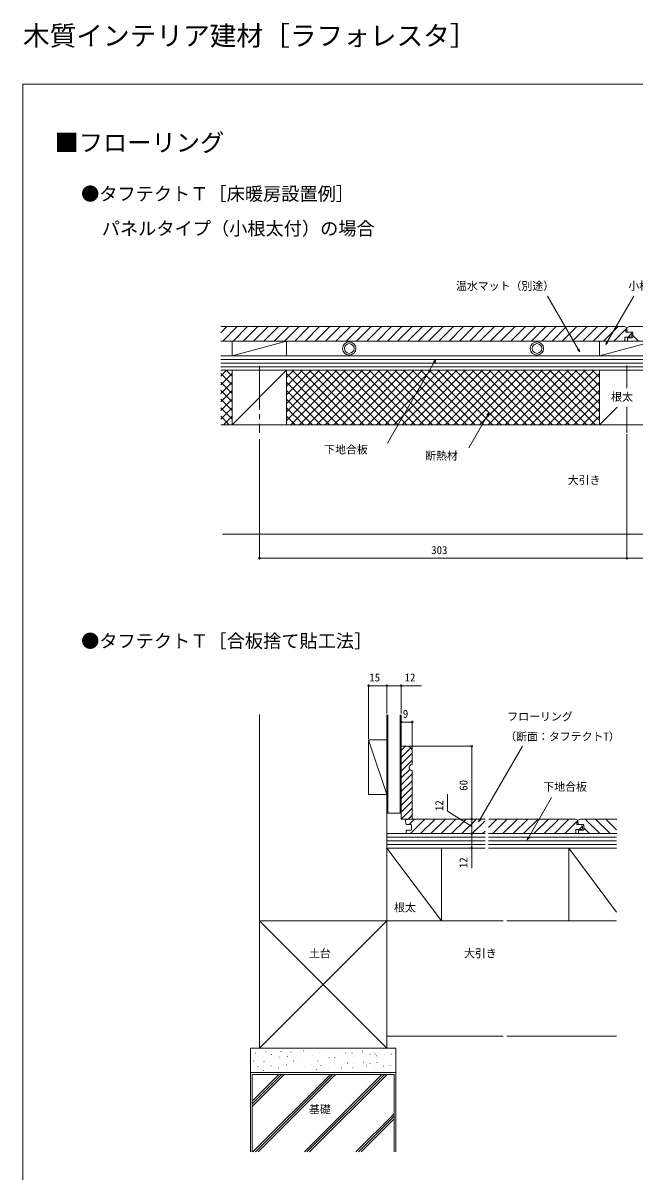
# Model space of a CAD drawing. Units: millimetres, scale not verified. Extents: x -525 to 525, y -790 to 791.
# Drawn here: x -525 to -21, y -156 to 791 of the extents above; entities that cross this region are included whole.
import ezdxf
from ezdxf.enums import TextEntityAlignment as Align

# ---------------------------------------------------------------- set-up
doc = ezdxf.new("R2010")
doc.units = ezdxf.units.MM
doc.header["$LTSCALE"] = 4
doc.linetypes.add('CHAIN2', pattern=[12, 9, -1, 1, -1])
for name, color, linetype, lineweight in [('0-0_0', 7, 'Continuous', 9), ('0-1_USER1', 3, 'Continuous', 18), ('0-2_YKK_ZWAK', 3, 'Continuous', 9), ('0-4_YKK_12', 4, 'Continuous', 9), ('0-5_YKK_13', 6, 'Continuous', 9)]:
    doc.layers.add(name, color=color, linetype=linetype, lineweight=lineweight)
doc.layers.add('0-3_YKK_11', color=3, linetype='Continuous')
doc.styles.add('ＭＳ ゴシック', font='')
doc.styles.get('ＭＳ ゴシック').set_extended_font_data('MS Gothic')

msp = doc.modelspace()

# ---------------------------------------------------------------- linework, layer by layer
at = {"layer": '0-0_0'}
for p, q in [((-525, 740.168), (-525, -789.832)), ((525, 740.168), (-525, 740.168))]:
    msp.add_line(p, q, dxfattribs=at)
at = {"layer": '0-1_USER1'}
for p, q in [((-225, 220.26), (-225, 139.168)), ((-213, 220.26), (-213, 139.168)), ((-204, 190.168), (-204, 179.168)), ((-213, 139.168), (-225, 139.168)), ((-144, 134.168), (-208.1, 134.168)), ((-225, 122.168), (-144, 122.168)), ((-206, 122.168), (-144, 122.168)), ((-141, 122.168), (-35.436, 122.168)), ((-144, 110.168), (-225, 110.168)), ((-35.436, 110.168), (-141, 110.168)), ((-225, 50.168), (-330, 50.168)), ((-225, -54.832), (-225, 50.168)), ((-129, 50.168), (-225, 50.168)), ((-129, 50.168), (-225, 50.168)), ((-35.436, 50.168), (-126, 50.168)), ((-35.436, 50.168), (-126, 50.168)), ((-129, -44.832), (-225, -44.832)), ((-35.436, -44.832), (-126, -44.832)), ((-337.5, -74.832), (-337.5, -140.198)), ((-217.5, -74.832), (-337.5, -74.832)), ((-217.5, -140.198), (-217.5, -74.832))]:
    msp.add_line(p, q, dxfattribs=at)
for points in [[(-213, 134.168), (-213, 194.168), (-208, 194.168)], [(-204, 174.168), (-204, 134.168), (-213, 134.168)], [(-35.436, 110.168), (-75, 110.168), (-75, 50.168), (-35.436, 50.168)], [(-330, 50.168), (-330, -54.832), (-225, -54.832)]]:
    msp.add_lwpolyline(points, dxfattribs=at)
for points in [[(-180, 50.168), (-180, 110.168), (-225, 110.168), (-225, 50.168)], [(-217.5, -74.832), (-217.5, -54.832), (-337.5, -54.832), (-337.5, -74.832)]]:
    msp.add_lwpolyline(points, close=True, dxfattribs=at)
for centre, radius, start, end in [((-208, 190.168), 4, 0.00001, 89.99999), ((-204, 176.668), 2.5, 89.99999, 270.00001)]:
    msp.add_arc(centre, radius, start, end, dxfattribs=at)
at = {"layer": '0-2_YKK_ZWAK'}
for p, q in [((-361.771, 535.165), (-356.768, 540.168)), ((-360.282, 528.168), (-348.282, 540.168)), ((-351.797, 528.168), (-339.797, 540.168)), ((-343.312, 528.168), (-331.312, 540.168)), ((-334.826, 528.168), (-322.826, 540.168)), ((-326.341, 528.168), (-314.341, 540.168)), ((-317.856, 528.168), (-305.856, 540.168)), ((-309.371, 528.168), (-297.371, 540.168)), ((-300.885, 528.168), (-288.885, 540.168)), ((-292.4, 528.168), (-280.4, 540.168)), ((-283.915, 528.168), (-271.915, 540.168)), ((-275.429, 528.168), (-263.429, 540.168)), ((-266.944, 528.168), (-254.944, 540.168)), ((-258.459, 528.168), (-246.459, 540.168)), ((-249.974, 528.168), (-237.974, 540.168)), ((-241.488, 528.168), (-229.488, 540.168)), ((-233.003, 528.168), (-221.003, 540.168)), ((-224.518, 528.168), (-212.518, 540.168)), ((-216.033, 528.168), (-204.033, 540.168)), ((-207.547, 528.168), (-195.547, 540.168)), ((-199.062, 528.168), (-187.062, 540.168)), ((-190.577, 528.168), (-178.577, 540.168)), ((-182.091, 528.168), (-170.091, 540.168)), ((-173.606, 528.168), (-161.606, 540.168)), ((-165.121, 528.168), (-153.121, 540.168)), ((-156.636, 528.168), (-144.636, 540.168)), ((-148.15, 528.168), (-136.15, 540.168)), ((-139.665, 528.168), (-127.665, 540.168)), ((-131.18, 528.168), (-119.18, 540.168)), ((-122.694, 528.168), (-110.694, 540.168)), ((-114.209, 528.168), (-102.209, 540.168)), ((-105.724, 528.168), (-93.724, 540.168)), ((-97.239, 528.168), (-85.239, 540.168)), ((-88.753, 528.168), (-76.753, 540.168)), ((-80.268, 528.168), (-68.268, 540.168)), ((-71.783, 528.168), (-59.783, 540.168)), ((-63.297, 528.168), (-51.297, 540.168)), ((-54.812, 528.168), (-42.812, 540.168)), ((-46.327, 528.168), (-34.327, 540.168)), ((-37.842, 528.168), (-27.065, 538.945)), ((-26.056, 531.468), (-23.089, 534.436)), ((-22.065, 532.877), (-17.356, 528.168)), ((-29.356, 528.168), (-28.565, 528.96)), ((-330, 220.373), (-330, 50.168)), ((-225, 50.168), (-225, 220.26)), ((-225, 50.168), (-225, 220.26)), ((-224, 220.26), (-224, 139.168)), ((-214, 220.26), (-214, 139.168)), ((-240, 199.471), (-225, 154.471)), ((-213, 190.737), (-209.569, 194.168)), ((-213, 185.08), (-205.128, 192.952)), ((-213, 179.423), (-204, 188.423)), ((-213, 173.766), (-204, 182.766)), ((-213, 168.109), (-205.975, 175.135)), ((-213, 162.453), (-204, 171.453)), ((-213, 156.796), (-204, 165.796)), ((-213, 151.139), (-204, 160.139)), ((-213, 145.482), (-204, 154.482)), ((-213, 139.825), (-204, 148.825)), ((-213, 134.168), (-204, 143.168)), ((-207.343, 134.168), (-204, 137.512)), ((-206.542, 129.668), (-202.042, 134.168)), ((-205.556, 122.168), (-193.556, 134.168)), ((-197.071, 122.168), (-185.071, 134.168)), ((-188.586, 122.168), (-176.586, 134.168)), ((-180.1, 122.168), (-168.1, 134.168)), ((-171.615, 122.168), (-159.615, 134.168)), ((-163.13, 122.168), (-151.13, 134.168)), ((-154.645, 122.168), (-144, 132.813)), ((-141, 127.328), (-134.159, 134.168)), ((-137.674, 122.168), (-125.674, 134.168)), ((-129.189, 122.168), (-117.189, 134.168)), ((-120.703, 122.168), (-108.703, 134.168)), ((-112.218, 122.168), (-100.218, 134.168)), ((-103.733, 122.168), (-91.733, 134.168)), ((-95.248, 122.168), (-83.248, 134.168)), ((-86.762, 122.168), (-74.762, 134.168)), ((-78.277, 122.168), (-67.5, 132.945)), ((-61.306, 134.168), (-49.306, 122.168)), ((-52.821, 134.168), (-40.821, 122.168)), ((-44.336, 134.168), (-35.436, 125.268)), ((-35.851, 134.168), (-35.436, 133.754)), ((-146.159, 122.168), (-144, 124.328)), ((-66.492, 125.468), (-63.524, 128.436)), ((-62.5, 126.877), (-57.792, 122.168)), ((-144, 119.168), (-225, 119.168)), ((-144, 116.168), (-225, 116.168)), ((-35.436, 119.168), (-141, 119.168)), ((-35.436, 116.168), (-141, 116.168)), ((-69.792, 122.168), (-69, 122.96)), ((-144, 113.168), (-225, 113.168)), ((-225, 110.168), (-180, 50.168)), ((-35.436, 113.168), (-141, 113.168)), ((-75, 110.168), (-35.436, 57.416)), ((-330, 50.168), (-225, -54.832)), ((-225, 50.168), (-330, -54.832)), ((-335.04, -65.451), (-334.84, -65.451)), ((-333.468, -58.877), (-333.268, -58.877)), ((-327.286, -61.649), (-327.086, -61.649)), ((-326.323, -65.594), (-326.123, -65.594)), ((-324.751, -57.591), (-324.551, -57.591)), ((-320.035, -59.877), (-319.835, -59.877)), ((-314.013, -62.226), (-313.813, -62.226)), ((-312.318, -57.448), (-312.118, -57.448)), ((-306.744, -61.449), (-306.544, -61.449)), ((-304.172, -57.591), (-303.972, -57.591)), ((-302.171, -65.308), (-301.971, -65.308)), ((-298.721, -61.36), (-298.521, -61.36)), ((-293.597, -57.019), (-293.397, -57.019)), ((-286.313, -60.783), (-286.113, -60.783)), ((-281.879, -65.308), (-281.679, -65.308)), ((-280.307, -58.306), (-280.107, -58.306)), ((-272.733, -62.593), (-272.533, -62.593)), ((-268.731, -57.162), (-268.531, -57.162)), ((-268.135, -62.515), (-267.935, -62.515)), ((-261.872, -66.022), (-261.672, -66.022)), ((-259.299, -58.877), (-259.099, -58.877)), ((-253.869, -58.448), (-253.669, -58.448)), ((-252.554, -61.938), (-252.354, -61.938)), ((-245.009, -57.305), (-244.809, -57.305)), ((-244.58, -61.164), (-244.38, -61.164)), ((-239.007, -59.592), (-238.807, -59.592)), ((-234.863, -59.306), (-234.663, -59.306)), ((-233.799, -61.072), (-233.599, -61.072)), ((-227.288, -59.735), (-227.088, -59.735)), ((-221.103, -59.629), (-220.903, -59.629)), ((-331.326, -70.017), (-331.126, -70.017)), ((-326.608, -73.025), (-326.408, -73.025)), ((-320.65, -69.151), (-320.45, -69.151)), ((-314.318, -70.881), (-314.118, -70.881)), ((-307.954, -68.574), (-307.754, -68.574)), ((-300.885, -73.311), (-300.685, -73.311)), ((-292.95, -69.44), (-292.75, -69.44)), ((-288.024, -68.023), (-287.824, -68.023)), ((-282.879, -72.167), (-282.679, -72.167)), ((-279.388, -68.862), (-279.188, -68.862)), ((-272.876, -71.453), (-272.676, -71.453)), ((-268.445, -67.166), (-268.245, -67.166)), ((-262.364, -70.882), (-262.164, -70.882)), ((-257.442, -67.166), (-257.242, -67.166)), ((-252.869, -71.024), (-252.669, -71.024)), ((-250.868, -67.594), (-250.668, -67.594)), ((-245.152, -73.168), (-244.952, -73.168)), ((-244.151, -66.308), (-243.951, -66.308)), ((-241.878, -69.44), (-241.678, -69.44)), ((-239.007, -67.309), (-238.807, -67.309)), ((-234.434, -72.167), (-234.234, -72.167)), ((-233.148, -66.451), (-232.948, -66.451)), ((-227.74, -69.44), (-227.54, -69.44)), ((-222.43, -69.023), (-222.23, -69.023)), ((-336, -140.198), (-336, -76.332)), ((-219, -76.332), (-336, -76.332)), ((-336, -102.674), (-309.658, -76.332)), ((-336, -100.552), (-311.779, -76.332)), ((-336, -98.431), (-313.901, -76.332)), ((-271.474, -76.332), (-335.34, -140.198)), ((-333.219, -140.198), (-269.353, -76.332)), ((-267.231, -76.332), (-331.097, -140.198)), ((-292.914, -140.198), (-229.048, -76.332)), ((-290.792, -140.198), (-226.926, -76.332)), ((-288.671, -140.198), (-224.805, -76.332)), ((-219, -140.198), (-219, -76.332)), ((-250.487, -140.198), (-219, -108.71)), ((-248.366, -140.198), (-219, -110.832)), ((-246.245, -140.198), (-219, -112.953))]:
    msp.add_line(p, q, dxfattribs=at)
msp.add_lwpolyline([(-225, 199.471), (-225, 154.471), (-240, 154.471), (-240, 199.471)], close=True, dxfattribs=at)
msp.add_arc((-24.565, 534.168), 1.5, 0, 90, dxfattribs=at)
at = {"layer": '0-4_YKK_12'}
for p, q in [((-361.771, 540.168), (-29.065, 540.168)), ((-238.972, 540.168), (-29.065, 540.168)), ((-29.065, 540.168), (-27.065, 539.238)), ((-25.065, 540.168), (178.11, 540.168)), ((-25.065, 540.168), (307.226, 540.168)), ((-24.565, 531.468), (-28.565, 531.468)), ((-28.565, 528.168), (-28.565, 531.468)), ((-27.865, 536.98), (-27.17, 537.368)), ((-27.865, 535.668), (-27.865, 536.98)), ((-24.565, 535.668), (-27.865, 535.668)), ((-27.065, 538.368), (-27.17, 537.368)), ((-27.065, 538.368), (-27.065, 539.238)), ((-27.065, 538.368), (-26.858, 536.206)), ((-26.565, 530.468), (-26.565, 528.168)), ((-26.262, 535.668), (-22.665, 535.668)), ((-25.965, 531.068), (-22.665, 531.068)), ((-23.065, 532.968), (-23.065, 534.168)), ((-22.065, 531.668), (-22.065, 535.068)), ((-30.075, 528.168), (-361.951, 528.168)), ((-361.951, 528.168), (-28.565, 528.168)), ((-352.575, 528.168), (-352.575, 516.168)), ((-307.575, 528.168), (-352.575, 516.168)), ((-352.575, 528.168), (-307.575, 528.168)), ((-307.575, 516.168), (-307.575, 528.168)), ((-49.575, 528.168), (-49.575, 516.168)), ((-4.575, 528.168), (-49.575, 516.168)), ((307.226, 528.168), (-29.075, 528.168)), ((-26.565, 528.168), (178.11, 528.168)), ((-361.951, 516.168), (307.226, 516.168)), ((307.226, 513.168), (-361.951, 513.168)), ((307.226, 510.168), (-361.951, 510.168)), ((307.226, 507.168), (-361.951, 507.168)), ((-361.951, 499.289), (-357.072, 504.168)), ((307.226, 504.168), (-361.951, 504.168)), ((-357.454, 504.168), (-352.575, 499.289)), ((-352.575, 459.168), (-307.575, 504.168)), ((-307.575, 462.798), (-266.204, 504.168)), ((-307.575, 469.869), (-273.275, 504.168)), ((-307.575, 476.94), (-280.346, 504.168)), ((-307.575, 484.011), (-287.417, 504.168)), ((-307.575, 491.082), (-294.489, 504.168)), ((-307.575, 498.153), (-301.56, 504.168)), ((-304.133, 459.168), (-259.133, 504.168)), ((-303.077, 504.168), (-258.077, 459.168)), ((-297.062, 459.168), (-252.062, 504.168)), ((-296.006, 504.168), (-251.006, 459.168)), ((-289.991, 459.168), (-244.991, 504.168)), ((-288.935, 504.168), (-243.935, 459.168)), ((-282.92, 459.168), (-237.92, 504.168)), ((-281.864, 504.168), (-236.864, 459.168)), ((-275.849, 459.168), (-230.849, 504.168)), ((-274.793, 504.168), (-229.793, 459.168)), ((-268.778, 459.168), (-223.778, 504.168)), ((-267.722, 504.168), (-222.722, 459.168)), ((-261.707, 459.168), (-216.707, 504.168)), ((-260.651, 504.168), (-215.651, 459.168)), ((-254.636, 459.168), (-209.636, 504.168)), ((-253.58, 504.168), (-208.58, 459.168)), ((-247.565, 459.168), (-202.565, 504.168)), ((-246.509, 504.168), (-201.509, 459.168)), ((-240.494, 459.168), (-195.494, 504.168)), ((-239.438, 504.168), (-194.438, 459.168)), ((-233.422, 459.168), (-188.422, 504.168)), ((-232.367, 504.168), (-187.367, 459.168)), ((-226.351, 459.168), (-181.351, 504.168)), ((-225.296, 504.168), (-180.296, 459.168)), ((-219.28, 459.168), (-174.28, 504.168)), ((-218.224, 504.168), (-173.224, 459.168)), ((-212.209, 459.168), (-167.209, 504.168)), ((-211.153, 504.168), (-166.153, 459.168)), ((-205.138, 459.168), (-160.138, 504.168)), ((-204.082, 504.168), (-159.082, 459.168)), ((-198.067, 459.168), (-153.067, 504.168)), ((-197.011, 504.168), (-152.011, 459.168)), ((-190.996, 459.168), (-145.996, 504.168)), ((-189.94, 504.168), (-144.94, 459.168)), ((-183.925, 459.168), (-138.925, 504.168)), ((-182.869, 504.168), (-137.869, 459.168)), ((-176.854, 459.168), (-131.854, 504.168)), ((-175.798, 504.168), (-130.798, 459.168)), ((-169.783, 459.168), (-124.783, 504.168)), ((-168.727, 504.168), (-123.727, 459.168)), ((-162.712, 459.168), (-117.712, 504.168)), ((-161.656, 504.168), (-116.656, 459.168)), ((-155.641, 459.168), (-110.641, 504.168)), ((-154.585, 504.168), (-109.585, 459.168)), ((-148.57, 459.168), (-103.57, 504.168)), ((-147.514, 504.168), (-102.514, 459.168)), ((-141.499, 459.168), (-96.499, 504.168)), ((-140.443, 504.168), (-95.443, 459.168)), ((-134.428, 459.168), (-89.428, 504.168)), ((-133.372, 504.168), (-88.372, 459.168)), ((-127.356, 459.168), (-82.356, 504.168)), ((-126.301, 504.168), (-81.301, 459.168)), ((-120.285, 459.168), (-75.285, 504.168)), ((-119.229, 504.168), (-74.229, 459.168)), ((-113.214, 459.168), (-68.214, 504.168)), ((-112.158, 504.168), (-67.158, 459.168)), ((-106.143, 459.168), (-61.143, 504.168)), ((-105.087, 504.168), (-60.087, 459.168)), ((-99.072, 459.168), (-54.072, 504.168)), ((-98.016, 504.168), (-53.016, 459.168)), ((-90.945, 504.168), (-49.575, 462.798)), ((-83.874, 504.168), (-49.575, 469.869)), ((-76.803, 504.168), (-49.575, 476.94)), ((-69.732, 504.168), (-49.575, 484.011)), ((-62.661, 504.168), (-49.575, 491.082)), ((-55.59, 504.168), (-49.575, 498.153)), ((-361.951, 492.218), (-352.575, 501.595)), ((-361.951, 501.595), (-352.575, 492.218)), ((-361.951, 485.147), (-352.575, 494.524)), ((-361.951, 494.524), (-352.575, 485.147)), ((-307.575, 501.595), (-265.148, 459.168)), ((-307.575, 494.524), (-272.219, 459.168)), ((-92.001, 459.168), (-49.575, 501.595)), ((-84.93, 459.168), (-49.575, 494.524)), ((-361.951, 478.076), (-352.575, 487.453)), ((-361.951, 487.453), (-352.575, 478.076)), ((-307.575, 487.453), (-279.29, 459.168)), ((-77.859, 459.168), (-49.575, 487.453)), ((-361.951, 471.005), (-352.575, 480.382)), ((-361.951, 480.382), (-352.575, 471.005)), ((-361.951, 463.934), (-352.575, 473.311)), ((-361.951, 473.311), (-352.575, 463.934)), ((-307.575, 480.382), (-286.362, 459.168)), ((-307.575, 473.311), (-293.433, 459.168)), ((-70.788, 459.168), (-49.575, 480.382)), ((-63.717, 459.168), (-49.575, 473.311)), ((-34.955, 473.788), (-49.575, 459.168)), ((-361.951, 466.239), (-354.88, 459.168)), ((-359.646, 459.168), (-352.575, 466.239)), ((-307.575, 466.239), (-300.504, 459.168)), ((-56.646, 459.168), (-49.575, 466.239)), ((-361.951, 459.168), (307.226, 459.168)), ((-360.526, 369.168), (306.424, 369.168)), ((-209.5, 132.368), (-209.5, 133.238)), ((-207.5, 134.168), (-143.877, 134.168)), ((-140.773, 134.168), (-69.5, 134.168)), ((-140.773, 134.168), (-69.5, 134.168)), ((-69.5, 134.168), (-67.5, 133.238)), ((-67.5, 132.368), (-67.5, 133.238)), ((-65.5, 134.168), (-35.294, 134.168)), ((-65.5, 134.168), (-35.294, 134.168)), ((-209.5, 132.368), (-209.294, 130.206)), ((-209, 124.468), (-209, 122.168)), ((-208.697, 129.668), (-205.1, 129.668)), ((-208.4, 125.068), (-205.1, 125.068)), ((-204.5, 125.668), (-204.5, 129.068)), ((-65, 125.468), (-69, 125.468)), ((-69, 122.168), (-69, 125.468)), ((-68.3, 130.98), (-67.605, 131.368)), ((-68.3, 129.668), (-68.3, 130.98)), ((-65, 129.668), (-68.3, 129.668)), ((-67.5, 132.368), (-67.605, 131.368)), ((-67.5, 132.368), (-67.294, 130.206)), ((-67, 124.468), (-67, 122.168)), ((-66.697, 129.668), (-63.1, 129.668)), ((-66.4, 125.068), (-63.1, 125.068)), ((-63.5, 126.968), (-63.5, 128.168)), ((-62.5, 125.668), (-62.5, 129.068)), ((-209, 122.168), (-143.984, 122.168)), ((-140.875, 122.168), (-69, 122.168)), ((-67, 122.168), (-35.409, 122.168))]:
    msp.add_line(p, q, dxfattribs=at)
at = {"layer": '0-4_YKK_12', "linetype": 'CHAIN2'}
for p, q in [((-330.075, 507.909), (-330.075, 452.547)), ((-27.07, 508.168), (-27.07, 489.557)), ((-27.072, 473.788), (-27.075, 452.547))]:
    msp.add_line(p, q, dxfattribs=at)
at = {"layer": '0-4_YKK_12'}
for points in [[(-25.065, 540.168), (-27.065, 539.238), (-27.065, 538.368)], [(-207.5, 134.168), (-209.5, 133.238), (-209.5, 132.368)], [(-65.5, 134.168), (-67.5, 133.238), (-67.5, 132.368)]]:
    msp.add_lwpolyline(points, dxfattribs=at)
for points in [[(-307.575, 459.168), (-307.575, 504.168), (-352.575, 504.168), (-352.575, 459.168)], [(-4.575, 459.168), (-4.575, 504.168), (-49.575, 504.168), (-49.575, 459.168)]]:
    msp.add_lwpolyline(points, close=True, dxfattribs=at)
for centre, radius in [((-255.975, 522.168), 5.5), ((-255.975, 522.168), 4), ((-101.175, 522.168), 5.5), ((-101.175, 522.168), 4)]:
    msp.add_circle(centre, radius, dxfattribs=at)
for centre, radius, start, end in [((-26.262, 536.268), 0.6, 186, 270), ((-25.965, 530.468), 0.6, 90, 180), ((-24.565, 532.968), 1.5, 270, 0), ((-22.665, 535.068), 0.6, 0, 90), ((-22.665, 531.668), 0.6, 270, 0), ((-208.697, 130.268), 0.6, 186, 270), ((-208.4, 124.468), 0.6, 90, 180), ((-205.1, 129.068), 0.6, 0, 90), ((-205.1, 125.668), 0.6, 270, 0), ((-66.697, 130.268), 0.6, 186, 270), ((-66.4, 124.468), 0.6, 90, 180), ((-65, 128.168), 1.5, 0, 90), ((-65, 126.968), 1.5, 270, 0), ((-63.1, 129.068), 0.6, 0, 90), ((-63.1, 125.668), 0.6, 270, 0)]:
    msp.add_arc(centre, radius, start, end, dxfattribs=at)
at = {"layer": '0-5_YKK_13'}
for p, q in [((-330.075, 447.431), (-330.075, 348.168)), ((-27.075, 451.547), (-27.075, 348.168)), ((-27.075, 447.752), (-27.075, 348.168)), ((-330.075, 349.168), (-27.075, 349.168)), ((275.925, 349.168), (-27.075, 349.168)), ((-240, 200.471), (-240, 245.168)), ((-240, 244.168), (-225, 244.168)), ((-225, 221.26), (-225, 245.168)), ((-225, 221.26), (-225, 245.168)), ((-213, 221.26), (-213, 245.168)), ((-213, 201.168), (-213, 215.168)), ((-204, 214.168), (-213, 214.168)), ((-204, 191.168), (-204, 215.168)), ((-207, 194.168), (-154, 194.168)), ((-155, 194.168), (-155, 134.168)), ((-203, 134.168), (-154, 134.168)), ((-177, 134.168), (-154, 134.168)), ((-155, 134.168), (-155, 122.169)), ((-162, 122.168), (-154, 122.168)), ((-161.978, 122.169), (-154, 122.169)), ((-162, 110.168), (-154, 110.168))]:
    msp.add_line(p, q, dxfattribs=at)
for points in [[(-65.839, 519.376), (-67.115, 521.584), (-92.381, 565.321)], [(-44.452, 525.324), (-43.177, 527.532), (-21.346, 565.321)], [(-66.523, 521.926), (-65.839, 519.376), (-67.706, 521.242)], [(-42.585, 527.19), (-44.452, 525.324), (-43.768, 527.873)], [(-184.539, 513.163), (-185.815, 510.955), (-224.388, 444.185)], [(-186.407, 511.296), (-184.539, 513.163), (-185.223, 510.613)], [(-140.732, 469.102), (-142.007, 466.894), (-157.433, 440.192)], [(-142.599, 467.236), (-140.732, 469.102), (-141.416, 466.552)], [(-225, 244.168), (-213, 244.168), (-196.405, 244.168)], [(-149.287, 131.908), (-148.011, 134.116), (-113.171, 194.426)], [(-155, 128.169), (-175, 140.607), (-175, 154.653)], [(-109.207, 117.017), (-107.931, 119.225), (-89.036, 151.933)], [(-147.42, 133.775), (-149.287, 131.908), (-148.603, 134.458)], [(-155, 122.168), (-155, 110.168), (-155, 93.573)], [(-107.339, 118.883), (-109.207, 117.017), (-108.523, 119.567)]]:
    msp.add_lwpolyline(points, dxfattribs=at)
for centre in [(-330.075, 349.168), (-27.075, 349.168), (-27.075, 349.168), (-240, 244.168), (-225, 244.168), (-225, 244.168), (-213, 244.168), (-213, 214.168), (-204, 214.168), (-155, 194.168), (-155, 134.168), (-155, 134.168), (-155, 122.168), (-155, 122.169), (-155, 110.168)]:
    msp.add_circle(centre, 0.637, dxfattribs=at)

# ---------------------------------------------------------------- texts
at = {"layer": '0-3_YKK_11', "style": 'ＭＳ ゴシック'}
for s, height, p in [('木質インテリア建材［ラフォレスタ］', 16.13, (-525, 767.098)), ('■フローリング', 14.66, (-499, 680.168)), ('●タフテクトＴ［床暖房設置例］', 11, (-477.045, 640.879)), ('\u3000パネルタイプ（小根太付）の場合', 11, (-475, 612.299)), ('小根太', 6.598, (-25.818, 568.497)), ('根太', 6.598, (-40.012, 476.964)), ('大引き', 6.598, (-75.818, 408.292)), ('●タフテクトＴ［合板捨て貼工法］', 11, (-477.045, 272.214)), ('根太', 6.598, (-219.027, 55.973)), ('土台', 6.598, (-289.2, 18.14)), ('大引き', 6.598, (-161.304, 18.14)), ('基礎', 6.598, (-289.223, -110.401))]:
    msp.add_text(s, height=height, dxfattribs=at).set_placement(p, align=Align.BOTTOM_LEFT)
at = {"layer": '0-5_YKK_13', "style": 'ＭＳ ゴシック'}
for s, p in [('温水マット（別途）', (-167.966, 568.395)), ('下地合板', (-276.648, 433.548)), ('断熱材', (-193.455, 428.446)), ('303', (-188.393, 350.668)), ('15', (-239.403, 245.668)), ('12', (-210.331, 245.668)), ('9', (-211.773, 215.668)), ('フローリング', (-125.665, 213.373)), ('（断面：タフテクトT）', (-127.352, 196.941)), ('下地合板', (-95.972, 155.464))]:
    msp.add_text(s, height=6.598, dxfattribs=at).set_placement(p, align=Align.BOTTOM_LEFT)
for s, p in [('60', (-156.5, 157.495)), ('12', (-176.5, 140.727)), ('12', (-156.5, 93.692))]:
    msp.add_text(s, height=6.598, rotation=90, dxfattribs=at).set_placement(p, align=Align.BOTTOM_LEFT)

doc.saveas('drawing.dxf')
